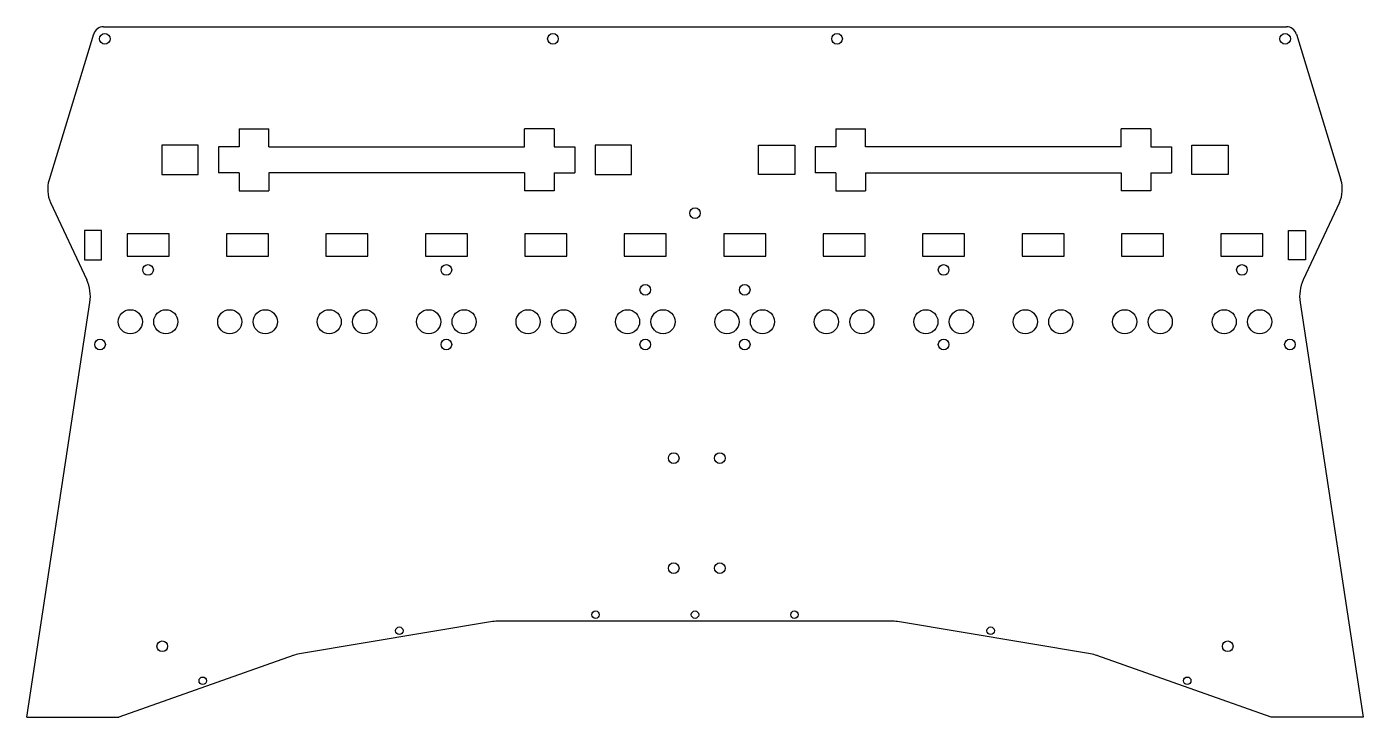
# Model space of a CAD drawing. Extents: x -188 to 188, y -120 to 74.
import ezdxf

# ---------------------------------------------------------------- set-up
doc = ezdxf.new("R2010")
doc.units = 0
doc.layers.add('MODELSKETCH_VISIBLE', color=7, linetype='CONTINUOUS')

msp = doc.modelspace()

# ---------------------------------------------------------------- linework, layer by layer
at = {"layer": 'MODELSKETCH_VISIBLE'}
for p, q in [((-169.32, 72.45), (-181.88, 31.35)), ((-166.54, 74.5), (166.54, 74.5)), ((169.32, 72.45), (181.88, 31.35)), ((-128.35, 45.7), (-119.95, 45.7)), ((-128.35, 45.7), (-128.35, 40.7)), ((-119.95, 40.7), (-119.95, 45.7)), ((-48.05, 40.7), (-48.05, 45.7)), ((-39.65, 45.7), (-48.05, 45.7)), ((-39.65, 45.7), (-39.65, 40.7)), ((39.65, 45.7), (39.65, 40.7)), ((39.65, 45.7), (48.05, 45.7)), ((48.05, 40.7), (48.05, 45.7)), ((119.95, 40.7), (119.95, 45.7)), ((128.35, 45.7), (119.95, 45.7)), ((128.35, 45.7), (128.35, 40.7)), ((-150.15, 41.15), (-150.15, 32.85)), ((-139.85, 41.15), (-150.15, 41.15)), ((-139.85, 32.85), (-139.85, 41.15)), ((-134.2, 40.7), (-134.2, 33.3)), ((-128.35, 40.7), (-134.2, 40.7)), ((-119.95, 40.7), (-48.05, 40.7)), ((-39.65, 40.7), (-33.8, 40.7)), ((-33.8, 40.7), (-33.8, 33.3)), ((-28.15, 41.15), (-28.15, 32.85)), ((-17.85, 41.15), (-28.15, 41.15)), ((-17.85, 32.85), (-17.85, 41.15)), ((17.85, 41.15), (28.15, 41.15)), ((17.85, 32.85), (17.85, 41.15)), ((28.15, 41.15), (28.15, 32.85)), ((33.8, 40.7), (33.8, 33.3)), ((39.65, 40.7), (33.8, 40.7)), ((119.95, 40.7), (48.05, 40.7)), ((128.35, 40.7), (134.2, 40.7)), ((134.2, 40.7), (134.2, 33.3)), ((139.85, 41.15), (150.15, 41.15)), ((139.85, 32.85), (139.85, 41.15)), ((150.15, 41.15), (150.15, 32.85)), ((-150.15, 32.85), (-139.85, 32.85)), ((-128.35, 33.3), (-134.2, 33.3)), ((-128.35, 33.3), (-128.35, 28.3)), ((-48.05, 33.3), (-119.95, 33.3)), ((-119.95, 33.3), (-119.95, 28.3)), ((-48.05, 33.3), (-48.05, 28.3)), ((-39.65, 33.3), (-39.65, 28.3)), ((-39.65, 33.3), (-33.8, 33.3)), ((-28.15, 32.85), (-17.85, 32.85)), ((28.15, 32.85), (17.85, 32.85)), ((39.65, 33.3), (33.8, 33.3)), ((39.65, 33.3), (39.65, 28.3)), ((48.05, 33.3), (48.05, 28.3)), ((48.05, 33.3), (119.95, 33.3)), ((119.95, 33.3), (119.95, 28.3)), ((128.35, 33.3), (128.35, 28.3)), ((128.35, 33.3), (134.2, 33.3)), ((150.15, 32.85), (139.85, 32.85)), ((-128.35, 28.3), (-119.95, 28.3)), ((-39.65, 28.3), (-48.05, 28.3)), ((39.65, 28.3), (48.05, 28.3)), ((128.35, 28.3), (119.95, 28.3)), ((-181.44, 24.99), (-171.28, 3.21)), ((181.44, 24.99), (171.28, 3.21)), ((-171.9, 17.15), (-171.9, 8.85)), ((-167.1, 17.15), (-171.9, 17.15)), ((-167.1, 8.85), (-167.1, 17.15)), ((-159.9, 16.15), (-159.9, 9.85)), ((-148.1, 16.15), (-159.9, 16.15)), ((-148.1, 9.85), (-148.1, 16.15)), ((-131.9, 16.15), (-131.9, 9.85)), ((-120.1, 16.15), (-131.9, 16.15)), ((-120.1, 9.85), (-120.1, 16.15)), ((-103.9, 16.15), (-103.9, 9.85)), ((-92.1, 16.15), (-103.9, 16.15)), ((-92.1, 9.85), (-92.1, 16.15)), ((-75.9, 16.15), (-75.9, 9.85)), ((-64.1, 16.15), (-75.9, 16.15)), ((-64.1, 9.85), (-64.1, 16.15)), ((-47.9, 16.15), (-47.9, 9.85)), ((-36.1, 16.15), (-47.9, 16.15)), ((-36.1, 9.85), (-36.1, 16.15)), ((-19.9, 16.15), (-19.9, 9.85)), ((-8.1, 16.15), (-19.9, 16.15)), ((-8.1, 9.85), (-8.1, 16.15)), ((8.1, 16.15), (8.1, 9.85)), ((19.9, 16.15), (8.1, 16.15)), ((19.9, 9.85), (19.9, 16.15)), ((36.1, 16.15), (36.1, 9.85)), ((47.9, 16.15), (36.1, 16.15)), ((47.9, 9.85), (47.9, 16.15)), ((75.9, 16.15), (64.1, 16.15)), ((64.1, 16.15), (64.1, 9.85)), ((75.9, 9.85), (75.9, 16.15)), ((92.1, 16.15), (92.1, 9.85)), ((103.9, 16.15), (92.1, 16.15)), ((103.9, 9.85), (103.9, 16.15)), ((131.9, 16.15), (120.1, 16.15)), ((120.1, 16.15), (120.1, 9.85)), ((131.9, 9.85), (131.9, 16.15)), ((148.1, 16.15), (148.1, 9.85)), ((159.9, 16.15), (148.1, 16.15)), ((159.9, 9.85), (159.9, 16.15)), ((167.1, 17.15), (171.9, 17.15)), ((167.1, 8.85), (167.1, 17.15)), ((171.9, 17.15), (171.9, 8.85)), ((-171.9, 8.85), (-167.1, 8.85)), ((-159.9, 9.85), (-148.1, 9.85)), ((-131.9, 9.85), (-120.1, 9.85)), ((-103.9, 9.85), (-92.1, 9.85)), ((-75.9, 9.85), (-64.1, 9.85)), ((-47.9, 9.85), (-36.1, 9.85)), ((-19.9, 9.85), (-8.1, 9.85)), ((8.1, 9.85), (19.9, 9.85)), ((36.1, 9.85), (47.9, 9.85)), ((64.1, 9.85), (75.9, 9.85)), ((92.1, 9.85), (103.9, 9.85)), ((120.1, 9.85), (131.9, 9.85)), ((148.1, 9.85), (159.9, 9.85)), ((171.9, 8.85), (167.1, 8.85)), ((-188.16, -120), (-170.37, -3.16)), ((170.37, -3.16), (188.16, -120)), ((-57, -93.05), (-111.32, -102.14)), ((55.17, -92.9), (-55.17, -92.9)), ((111.32, -102.14), (57, -93.05)), ((-113.19, -102.63), (-162.25, -120)), ((162.25, -120), (113.19, -102.63)), ((-188.16, -120), (-162.25, -120)), ((188.16, -120), (162.25, -120))]:
    msp.add_line(p, q, dxfattribs=at)
for centre, radius in [((-166.17, 71.1), 1.5), ((-40, 71.1), 1.5), ((40, 71.1), 1.5), ((166.17, 71.1), 1.5), ((0, 22), 1.5), ((-154, 6), 1.5), ((-70, 6), 1.5), ((70, 6), 1.5), ((154, 6), 1.5), ((-14, 0.4), 1.5), ((14, 0.4), 1.5), ((-159, -8.6), 3.4), ((-149, -8.6), 3.4), ((-131, -8.6), 3.4), ((-121, -8.6), 3.4), ((-103, -8.6), 3.4), ((-93, -8.6), 3.4), ((-75, -8.6), 3.4), ((-65, -8.6), 3.4), ((-47, -8.6), 3.4), ((-37, -8.6), 3.4), ((-19, -8.6), 3.4), ((-9, -8.6), 3.4), ((9, -8.6), 3.4), ((19, -8.6), 3.4), ((37, -8.6), 3.4), ((47, -8.6), 3.4), ((65, -8.6), 3.4), ((75, -8.6), 3.4), ((93, -8.6), 3.4), ((103, -8.6), 3.4), ((121, -8.6), 3.4), ((131, -8.6), 3.4), ((149, -8.6), 3.4), ((159, -8.6), 3.4), ((-167.52, -15), 1.5), ((-70, -15), 1.5), ((-14, -15), 1.5), ((14, -15), 1.5), ((70, -15), 1.5), ((167.52, -15), 1.5), ((-6, -47), 1.5), ((7, -47), 1.5), ((-6, -78), 1.5), ((7, -78), 1.5), ((-28, -91.1), 1.05), ((0, -91.1), 1.05), ((28, -91.1), 1.05), ((-83.25, -95.62), 1.05), ((83.25, -95.62), 1.05), ((-150, -100), 1.5), ((150, -100), 1.5), ((-138.6, -109.71), 1.05), ((138.6, -109.71), 1.05)]:
    msp.add_circle(centre, radius, dxfattribs=at)
for centre, radius, start, end in [((-166.54, 71.6), 2.9, 90, 163), ((166.54, 71.6), 2.9, 17, 90), ((-173.37, 28.75), 8.9, 163, 205), ((173.37, 28.75), 8.9, 335, 17), ((-181.34, -1.48), 11.1, 351.3399, 25), ((181.34, -1.48), 11.1, 155, 188.6601), ((-55.17, -104), 11.1, 90, 99.5), ((55.17, -104), 11.1, 80.5, 90), ((-109.49, -113.09), 11.1, 99.5, 109.5), ((109.49, -113.09), 11.1, 70.5, 80.5)]:
    msp.add_arc(centre, radius, start, end, dxfattribs=at)

doc.saveas('drawing.dxf')
